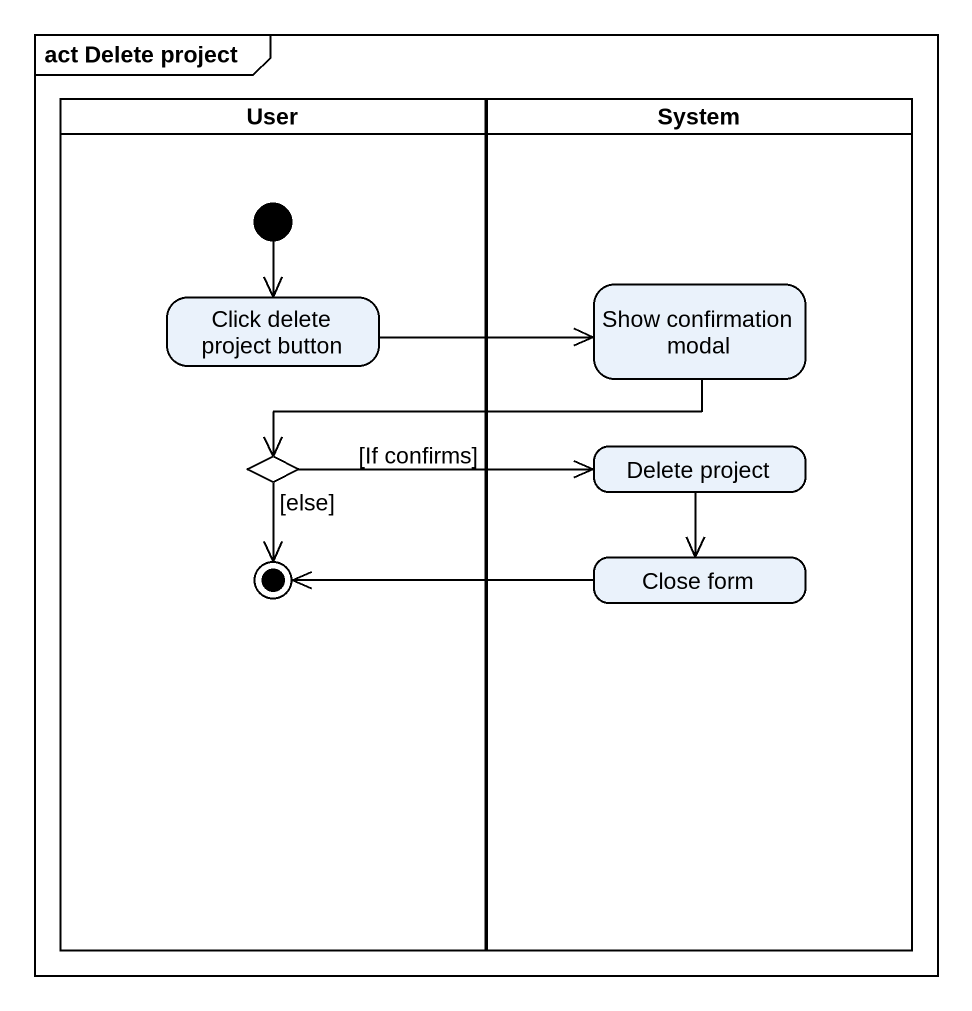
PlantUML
@startuml
mainframe act Delete project
hide empty description
state User <<partition>> {
  state "Click delete project button" as Click_delete_project_button
  state choice1 <<choice>>
  state final1 <<end>>
  [*] --> Click_delete_project_button
}
state System <<partition>> {
  state "Show confirmation modal" as Show_confirmation_modal
  state "Delete project" as Delete_project
  state "Close form" as Close_form
}
Click_delete_project_button -right-> Show_confirmation_modal
Show_confirmation_modal -left-> choice1
choice1 -right-> Delete_project : [If confirms]
choice1 --> final1 : [else]
Delete_project --> Close_form
Close_form -left-> final1
@enduml
